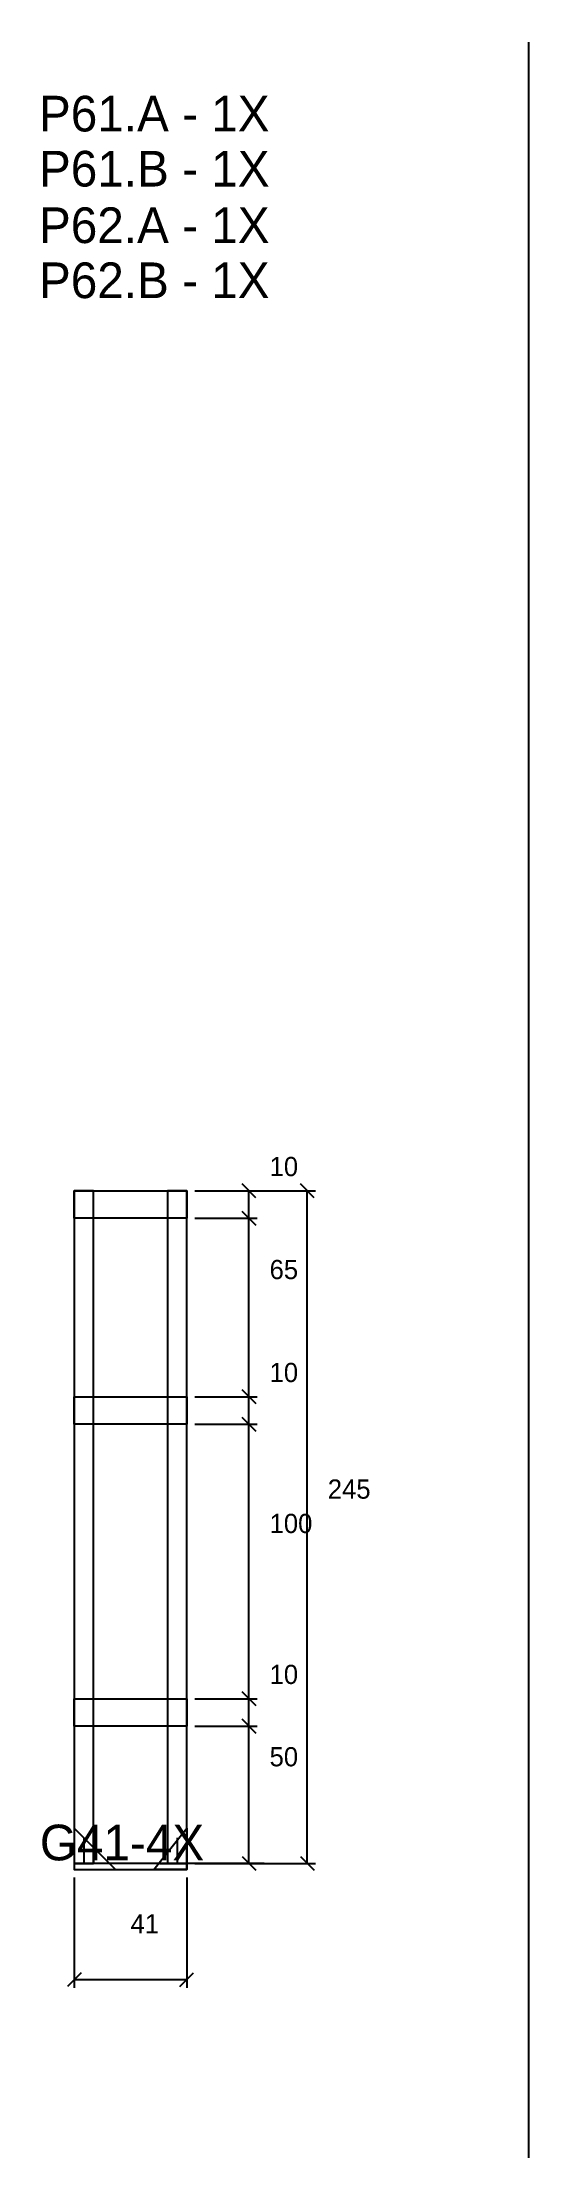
# Model space of a CAD drawing. Header units: metres. Extents: x 3097 to 9154, y 1669 to 3588.
# Drawn here: x 3097 to 3274, y 1669 to 2439 of the extents above.
import ezdxf

# ---------------------------------------------------------------- set-up
doc = ezdxf.new("R2010")
doc.units = ezdxf.units.M

msp = doc.modelspace()

# ---------------------------------------------------------------- linework, layer by layer
at = {"layer": 'COTA', "color": 4}
for p, q in [((3152.36, 2020.87), (3175.05, 2020.87)), ((3152.36, 2020.87), (3196.27, 2020.87)), ((3172.05, 2010.87), (3172.05, 2020.87)), ((3193.27, 1775.83), (3193.27, 2020.87)), ((3152.36, 2010.87), (3175.05, 2010.87)), ((3152.36, 2010.87), (3175.05, 2010.87)), ((3172.05, 1945.83), (3172.05, 2010.87)), ((3152.36, 1945.83), (3175.05, 1945.83)), ((3152.36, 1945.83), (3175.05, 1945.83)), ((3172.05, 1935.83), (3172.05, 1945.83)), ((3152.36, 1935.83), (3175.05, 1935.83)), ((3152.36, 1935.83), (3175.05, 1935.83)), ((3172.05, 1835.83), (3172.05, 1935.83)), ((3152.36, 1835.83), (3175.05, 1835.83)), ((3152.36, 1835.83), (3175.05, 1835.83)), ((3172.05, 1825.83), (3172.05, 1835.83)), ((3152.36, 1825.83), (3175.05, 1825.83)), ((3152.36, 1825.83), (3175.05, 1825.83)), ((3172.05, 1775.83), (3172.05, 1825.83)), ((3152.36, 1775.83), (3196.27, 1775.83)), ((3152.36, 1775.83), (3175.05, 1775.83)), ((3108.36, 1770.63), (3108.36, 1730.46)), ((3149.36, 1770.63), (3149.36, 1730.46)), ((3108.36, 1733.46), (3149.36, 1733.46))]:
    msp.add_line(p, q, dxfattribs=at)
at = {"layer": 'COTA'}
for points in [[(3174.55, 2018.37), (3169.55, 2023.37)], [(3195.77, 2018.37), (3190.77, 2023.37)], [(3174.55, 2008.37), (3169.55, 2013.37)], [(3169.55, 2013.37), (3174.55, 2008.37)], [(3169.55, 1948.33), (3174.55, 1943.33)], [(3174.55, 1943.33), (3169.55, 1948.33)], [(3174.55, 1933.33), (3169.55, 1938.33)], [(3169.55, 1938.33), (3174.55, 1933.33)], [(3169.55, 1838.33), (3174.55, 1833.33)], [(3174.55, 1833.33), (3169.55, 1838.33)], [(3169.55, 1828.33), (3174.55, 1823.33)], [(3174.55, 1823.33), (3169.55, 1828.33)], [(3169.55, 1778.33), (3174.55, 1773.33)], [(3190.77, 1778.33), (3195.77, 1773.33)], [(3110.86, 1735.96), (3105.86, 1730.96)], [(3146.86, 1730.96), (3151.86, 1735.96)]]:
    msp.add_lwpolyline(points, dxfattribs=at)
at = {"layer": 'Madeira', "color": 250}
for p, q in [((3111.86, 1785.13), (3111.86, 1775.83)), ((3145.86, 1785.13), (3145.86, 1775.83)), ((3108.36, 1775.83), (3108.36, 1773.63)), ((3108.36, 1775.83), (3108.36, 1773.63)), ((3118.19, 1775.83), (3108.36, 1775.83)), ((3118.19, 1775.83), (3108.36, 1775.83)), ((3108.36, 1775.83), (3108.36, 1773.63)), ((3139.52, 1775.83), (3149.36, 1775.83)), ((3139.52, 1775.83), (3149.36, 1775.83))]:
    msp.add_line(p, q, dxfattribs=at)
at = {"layer": 'Madeira', "color": 1}
for p, q in [((3111.86, 1785.13), (3111.86, 1775.83)), ((3115.36, 1781.63), (3115.36, 1775.83)), ((3145.86, 1785.13), (3145.86, 1775.83)), ((3124.16, 1775.83), (3108.36, 1775.83)), ((3177.56, 1775.83), (3149.36, 1775.83))]:
    msp.add_line(p, q, dxfattribs=at)
at = {"layer": 'Madeira', "color": 252}
for points in [[(3108.36, 1788.63), (3108.36, 1773.63), (3123.36, 1773.63), (3108.36, 1788.63)], [(3149.36, 1788.63), (3149.36, 1773.63), (3137.36, 1773.63), (3149.36, 1788.63)]]:
    msp.add_lwpolyline(points, dxfattribs=at)
at = {"layer": 'Madeira'}
for points in [[(3108.36, 1788.63), (3108.36, 1773.63), (3123.36, 1773.63), (3108.36, 1788.63)], [(3149.36, 1788.63), (3149.36, 1773.63), (3137.36, 1773.63), (3149.36, 1788.63)]]:
    msp.add_lwpolyline(points, dxfattribs=at)
at = {"layer": 'Sarr 2.2x7', "color": 40}
for p, q in [((3108.36, 1775.83), (3108.36, 1773.63)), ((3149.36, 1773.63), (3149.36, 1775.83))]:
    msp.add_line(p, q, dxfattribs=at)
msp.add_lwpolyline([(3149.36, 1775.83), (3108.36, 1775.83), (3108.36, 1773.63), (3149.36, 1773.63), (3149.36, 1775.83)], dxfattribs=at)
at = {"layer": 'SARR_2.2x10', "color": 60}
for points in [[(3108.36, 2020.87), (3149.36, 2020.87), (3149.36, 2010.87), (3108.36, 2010.87), (3108.36, 2020.87)], [(3108.36, 1945.83), (3149.36, 1945.83), (3149.36, 1935.83), (3108.36, 1935.83), (3108.36, 1945.83)], [(3108.36, 1835.83), (3149.36, 1835.83), (3149.36, 1825.83), (3108.36, 1825.83), (3108.36, 1835.83)]]:
    msp.add_lwpolyline(points, dxfattribs=at)
at = {"layer": 'SARR_7x7', "color": 40}
for points in [[(3108.36, 1775.83), (3115.36, 1775.83), (3115.36, 2020.87), (3108.36, 2020.87), (3108.36, 1775.83)], [(3142.36, 1775.83), (3149.36, 1775.83), (3149.36, 2020.87), (3142.36, 2020.87), (3142.36, 1775.83)]]:
    msp.add_lwpolyline(points, dxfattribs=at)
at = {"layer": 'Texto Nível', "color": 251}
msp.add_line((3274.03, 1668.59), (3274.03, 2439.35), dxfattribs=at)

# ---------------------------------------------------------------- texts
at = {"layer": 'COTA', "color": 1}
for s, p in [('10', (3179.55, 2026.23)), ('65', (3179.55, 1988.71)), ('10', (3179.55, 1951.19)), ('245', (3200.77, 1908.71)), ('100', (3179.55, 1896.19)), ('10', (3179.55, 1841.19)), ('50', (3179.55, 1811.19)), ('41', (3128.86, 1750.32))]:
    msp.add_text(s, height=7, dxfattribs=at).set_placement(p)
at = {"layer": 'Texto Seção', "color": 7}
for s, p in [('P61.A - 1X', (3095.48, 2406.86)), ('P61.B - 1X', (3095.48, 2386.8)), ('P62.A - 1X', (3095.48, 2366.2)), ('P62.B - 1X', (3095.48, 2346.14)), ('G41-4X', (3095.81, 1776.93))]:
    msp.add_text(s, height=13, dxfattribs=at).set_placement(p)

doc.saveas('drawing.dxf')
